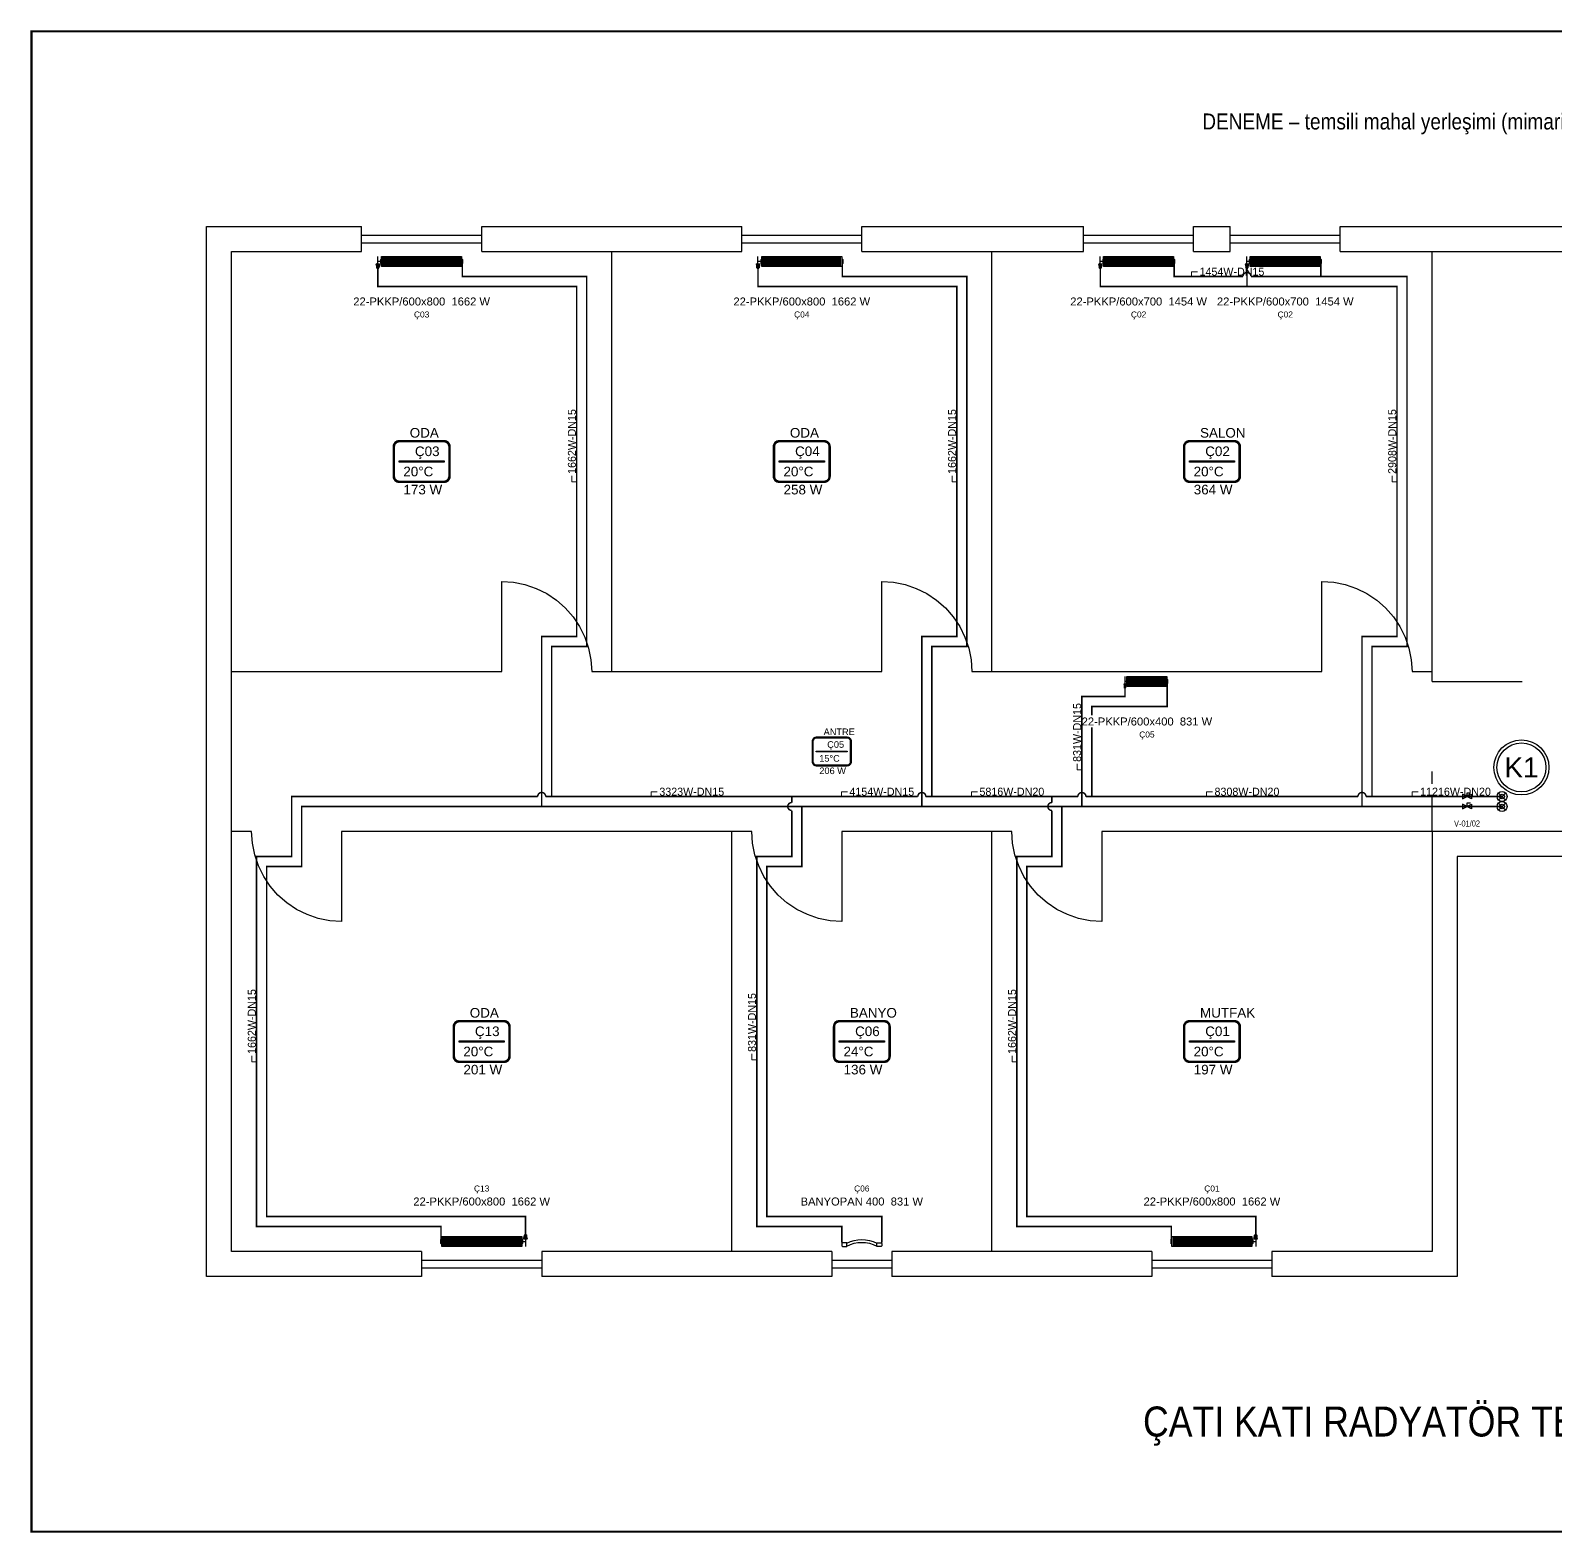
# Model space of a CAD drawing. Header units: centimetres. Extents: x -61 to 10101, y -10257 to 1521.
# Drawn here: x 6899 to 8423, y 19 to 1521 of the extents above; entities that cross this region are included whole.
import ezdxf
from ezdxf.enums import TextEntityAlignment as Align

# ---------------------------------------------------------------- set-up
doc = ezdxf.new("R2010")
doc.units = ezdxf.units.CM
doc.linetypes.add('DASHED', pattern=[1.524, 1.27, -0.254])
for name, color, linetype in [('MTY-ISIKAYBIMAHAL', 2, 'Continuous'), ('MTY-KOLLETÖR', 7, 'Continuous'), ('MTY-RADYATÖR', 2, 'Continuous'), ('MTY-TEFRIS-CIKTI', 250, 'Continuous'), ('MTY-VANA', 1, 'Continuous'), ('ROTAS-BASLIK', 7, 'Continuous'), ('ROTAS-CIHAZ', 135, 'Continuous'), ('ROTAS-DENEME', 1, 'Continuous'), ('ROTAS-ISITMA-CAP', 41, 'Continuous'), ('ROTAS-ISITMA-DONUS', 30, 'DASHED'), ('ROTAS-ISITMA-GIDIS', 10, 'Continuous'), ('ROTAS-MAHAL', 2, 'Continuous'), ('ROTAS-MASKE', 7, 'Continuous'), ('ROTAS-MIMARI-PENCERE', 4, 'Continuous'), ('ROTAS-MIMARI-TEMSILI', 8, 'Continuous'), ('ROTAS-PAFTA', 7, 'Continuous'), ('ROTAS-RADYATOR', 2, 'Continuous'), ('ROTAS-VANA', 1, 'Continuous'), ('STM-ISITMA-CAP', 41, 'Continuous')]:
    doc.layers.add(name, color=color, linetype=linetype)
doc.layers.add('MTY-ISITMA-CAP', color=41, linetype='Continuous', lineweight=0)
doc.styles.add('MTYCAP', font='wturkce.SHX', dxfattribs={"width": 0.65, "height": 20})
doc.styles.add('MTYCAPLT', font='arial.ttf', dxfattribs={"width": 0.65, "height": 1})
doc.styles.add('ROTAS', font='arial.ttf')

# ---------------------------------------------------------------- blocks, each defined once
blk = doc.blocks.new('MTY-RADYATOR Panel')
at = {"layer": 'MTY-RADYATÖR', "color": 15}
for p, q in [((-1.9, 8.2), (-1.4, 11.2)), ((-1.9, 8.2), (1.9, 8.2)), ((1.9, 8), (-1.9, 8)), ((-1.4, 11.2), (1.4, 11.2)), ((-1.3, 11.2), (-1.3, 8.2)), ((-1.1, 11.7), (1.1, 11.7)), ((-1.1, 7.2), (1.1, 7.2)), ((-0.7, 11.2), (-0.7, 8.2)), ((-0.6, 11.9), (0.6, 11.9)), ((0, 11.2), (0, 8.2)), ((0.6, 11.2), (0.6, 8.2)), ((1.3, 11.2), (1.3, 8.2)), ((1.9, 8.2), (1.4, 11.2)), ((3.4, 6.9), (3.8, 6.9)), ((3.4, 3.1), (3.4, 6.9)), ((3.4, 6.3), (3.8, 6.3)), ((3.4, 3.7), (3.8, 3.7)), ((3.4, 3.1), (3.8, 3.1)), ((3.8, 2.8), (3.8, 7.2)), ((3.8, 7.2), (4, 7.2)), ((3.8, 2.8), (4, 2.8)), ((4, 7.2), (4.4, 7.3)), ((4, 2.8), (4, 7.2)), ((4, 2.8), (4.4, 2.7)), ((105.3, 7.2), (104.9, 7.3)), ((105.3, 2.8), (104.9, 2.7)), ((105.3, 2.8), (105.3, 7.2)), ((105.5, 7.2), (105.3, 7.2)), ((105.5, 2.8), (105.3, 2.8)), ((105.5, 2.8), (105.5, 7.2)), ((105.9, 6.9), (105.5, 6.9)), ((105.9, 6.3), (105.5, 6.3)), ((105.9, 3.7), (105.5, 3.7)), ((105.9, 3.1), (105.5, 3.1)), ((105.9, 3.1), (105.9, 6.9))]:
    blk.add_line(p, q, dxfattribs=at)
at = {"layer": 'MTY-RADYATÖR', "color": 15, "ltscale": 0.3}
for p, q in [((0, 7.2), (0, 0)), ((3.8, 5), (0, 5))]:
    blk.add_line(p, q, dxfattribs=at)
at = {"layer": 'MTY-RADYATÖR'}
for p, q in [((5.7, 9), (5.7, 1)), ((6.7, 1), (6.7, 9)), ((7.2, 9), (7.2, 1)), ((8.2, 1), (8.2, 9)), ((8.7, 9), (8.7, 1)), ((9.7, 1), (9.7, 9)), ((10.2, 9), (10.2, 1)), ((11.2, 1), (11.2, 9)), ((11.7, 9), (11.7, 1)), ((12.7, 1), (12.7, 9)), ((13.2, 9), (13.2, 1)), ((14.2, 1), (14.2, 9)), ((14.7, 9), (14.7, 1)), ((15.7, 1), (15.7, 9)), ((16.2, 9), (16.2, 1)), ((17.2, 1), (17.2, 9)), ((17.7, 9), (17.7, 1)), ((18.7, 1), (18.7, 9)), ((19.2, 9), (19.2, 1)), ((20.2, 1), (20.2, 9)), ((20.7, 9), (20.7, 1)), ((21.7, 1), (21.7, 9)), ((22.2, 9), (22.2, 1)), ((23.2, 1), (23.2, 9)), ((23.7, 9), (23.7, 1)), ((24.7, 1), (24.7, 9)), ((25.2, 9), (25.2, 1)), ((26.2, 1), (26.2, 9)), ((26.7, 9), (26.7, 1)), ((27.7, 1), (27.7, 9)), ((28.2, 9), (28.2, 1)), ((29.2, 1), (29.2, 9)), ((29.7, 9), (29.7, 1)), ((30.7, 1), (30.7, 9)), ((31.2, 9), (31.2, 1)), ((32.2, 1), (32.2, 9)), ((32.7, 9), (32.7, 1)), ((33.7, 1), (33.7, 9)), ((34.2, 9), (34.2, 1)), ((35.2, 1), (35.2, 9)), ((35.7, 9), (35.7, 1)), ((36.7, 1), (36.7, 9)), ((37.2, 9), (37.2, 1)), ((38.2, 1), (38.2, 9)), ((38.7, 9), (38.7, 1)), ((39.7, 1), (39.7, 9)), ((40.2, 9), (40.2, 1)), ((41.2, 1), (41.2, 9)), ((41.7, 9), (41.7, 1)), ((42.7, 1), (42.7, 9)), ((43.2, 9), (43.2, 1)), ((44.2, 1), (44.2, 9)), ((44.7, 9), (44.7, 1)), ((45.7, 1), (45.7, 9)), ((46.2, 9), (46.2, 1)), ((47.2, 1), (47.2, 9)), ((47.7, 9), (47.7, 1)), ((48.7, 1), (48.7, 9)), ((49.2, 9), (49.2, 1)), ((50.2, 1), (50.2, 9)), ((50.7, 9), (50.7, 1)), ((51.7, 1), (51.7, 9)), ((52.2, 9), (52.2, 1)), ((53.2, 1), (53.2, 9)), ((53.7, 9), (53.7, 1)), ((54.7, 1), (54.7, 9)), ((55.2, 9), (55.2, 1)), ((56.2, 1), (56.2, 9)), ((56.7, 9), (56.7, 1)), ((57.7, 1), (57.7, 9)), ((58.2, 9), (58.2, 1)), ((59.2, 1), (59.2, 9)), ((59.7, 9), (59.7, 1)), ((60.7, 1), (60.7, 9)), ((61.2, 9), (61.2, 1)), ((62.2, 1), (62.2, 9)), ((62.7, 9), (62.7, 1)), ((63.7, 1), (63.7, 9)), ((64.2, 9), (64.2, 1)), ((65.2, 1), (65.2, 9)), ((65.7, 9), (65.7, 1)), ((66.7, 1), (66.7, 9)), ((67.2, 9), (67.2, 1)), ((68.2, 1), (68.2, 9)), ((68.7, 9), (68.7, 1)), ((69.7, 1), (69.7, 9)), ((70.2, 9), (70.2, 1)), ((71.2, 1), (71.2, 9)), ((71.7, 9), (71.7, 1)), ((72.7, 1), (72.7, 9)), ((73.2, 9), (73.2, 1)), ((74.2, 1), (74.2, 9)), ((74.7, 9), (74.7, 1)), ((75.7, 1), (75.7, 9)), ((76.2, 9), (76.2, 1)), ((77.2, 1), (77.2, 9)), ((77.7, 9), (77.7, 1)), ((78.7, 1), (78.7, 9)), ((79.2, 9), (79.2, 1)), ((80.2, 1), (80.2, 9)), ((80.7, 9), (80.7, 1)), ((81.7, 1), (81.7, 9)), ((82.2, 9), (82.2, 1)), ((83.2, 1), (83.2, 9)), ((83.7, 9), (83.7, 1)), ((84.7, 1), (84.7, 9)), ((85.2, 9), (85.2, 1)), ((86.2, 1), (86.2, 9)), ((86.7, 9), (86.7, 1)), ((87.7, 1), (87.7, 9)), ((88.2, 9), (88.2, 1)), ((89.2, 1), (89.2, 9)), ((89.7, 9), (89.7, 1)), ((90.7, 1), (90.7, 9)), ((91.2, 9), (91.2, 1)), ((92.2, 1), (92.2, 9)), ((92.7, 9), (92.7, 1)), ((93.7, 1), (93.7, 9)), ((94.2, 9), (94.2, 1)), ((95.2, 1), (95.2, 9)), ((95.7, 9), (95.7, 1)), ((96.7, 1), (96.7, 9)), ((97.2, 9), (97.2, 1)), ((98.2, 1), (98.2, 9)), ((98.7, 9), (98.7, 1)), ((99.7, 1), (99.7, 9)), ((100.2, 9), (100.2, 1)), ((101.2, 1), (101.2, 9)), ((101.7, 9), (101.7, 1)), ((102.7, 1), (102.7, 9))]:
    blk.add_line(p, q, dxfattribs=at)
at = {"layer": 'MTY-RADYATÖR', "color": 15}
blk.add_lwpolyline([(4.7, 0), (104.7, 0), (104.7, 10), (4.7, 10)], close=True, dxfattribs=at)
for centre, start, end in [((4.4, 7.5), 274, 350), ((4.4, 2.5), 10, 86), ((104.9, 7.5), 190, 266), ((104.9, 2.5), 94, 170)]:
    blk.add_arc(centre, 0.245, start, end, dxfattribs=at)
at = {"layer": 'MTY-RADYATÖR'}
for centre, start, end in [((6.2, 9), 0, 180), ((6.2, 1), 180, 0), ((7.7, 9), 0, 180), ((7.7, 1), 180, 0), ((9.2, 9), 0, 180), ((9.2, 1), 180, 0), ((10.7, 9), 0, 180), ((10.7, 1), 180, 0), ((12.2, 9), 0, 180), ((12.2, 1), 180, 0), ((13.7, 9), 0, 180), ((13.7, 1), 180, 0), ((15.2, 9), 0, 180), ((15.2, 1), 180, 0), ((16.7, 9), 0, 180), ((16.7, 1), 180, 0), ((18.2, 9), 0, 180), ((18.2, 1), 180, 0), ((19.7, 9), 0, 180), ((19.7, 1), 180, 0), ((21.2, 9), 0, 180), ((21.2, 1), 180, 0), ((22.7, 9), 0, 180), ((22.7, 1), 180, 0), ((24.2, 9), 0, 180), ((24.2, 1), 180, 0), ((25.7, 9), 0, 180), ((25.7, 1), 180, 0), ((27.2, 9), 0, 180), ((27.2, 1), 180, 0), ((28.7, 9), 0, 180), ((28.7, 1), 180, 0), ((30.2, 9), 0, 180), ((30.2, 1), 180, 0), ((31.7, 9), 0, 180), ((31.7, 1), 180, 0), ((33.2, 9), 0, 180), ((33.2, 1), 180, 0), ((34.7, 9), 0, 180), ((34.7, 1), 180, 0), ((36.2, 9), 0, 180), ((36.2, 1), 180, 0), ((37.7, 9), 0, 180), ((37.7, 1), 180, 0), ((39.2, 9), 0, 180), ((39.2, 1), 180, 0), ((40.7, 9), 0, 180), ((40.7, 1), 180, 0), ((42.2, 9), 0, 180), ((42.2, 1), 180, 0), ((43.7, 9), 0, 180), ((43.7, 1), 180, 0), ((45.2, 9), 0, 180), ((45.2, 1), 180, 0), ((46.7, 9), 0, 180), ((46.7, 1), 180, 0), ((48.2, 9), 0, 180), ((48.2, 1), 180, 0), ((49.7, 9), 0, 180), ((49.7, 1), 180, 0), ((51.2, 9), 0, 180), ((51.2, 1), 180, 0), ((52.7, 9), 0, 180), ((52.7, 1), 180, 0), ((54.2, 9), 0, 180), ((54.2, 1), 180, 0), ((55.7, 9), 0, 180), ((55.7, 1), 180, 0), ((57.2, 9), 0, 180), ((57.2, 1), 180, 0), ((58.7, 9), 0, 180), ((58.7, 1), 180, 0), ((60.2, 9), 0, 180), ((60.2, 1), 180, 0), ((61.7, 9), 0, 180), ((61.7, 1), 180, 0), ((63.2, 9), 0, 180), ((63.2, 1), 180, 0), ((64.7, 9), 0, 180), ((64.7, 1), 180, 0), ((66.2, 9), 0, 180), ((66.2, 1), 180, 0), ((67.7, 9), 0, 180), ((67.7, 1), 180, 0), ((69.2, 9), 0, 180), ((69.2, 1), 180, 0), ((70.7, 9), 0, 180), ((70.7, 1), 180, 0), ((72.2, 9), 0, 180), ((72.2, 1), 180, 0), ((73.7, 9), 0, 180), ((73.7, 1), 180, 0), ((75.2, 9), 0, 180), ((75.2, 1), 180, 0), ((76.7, 9), 0, 180), ((76.7, 1), 180, 0), ((78.2, 9), 0, 180), ((78.2, 1), 180, 0), ((79.7, 9), 0, 180), ((79.7, 1), 180, 0), ((81.2, 9), 0, 180), ((81.2, 1), 180, 0), ((82.7, 9), 0, 180), ((82.7, 1), 180, 0), ((84.2, 9), 0, 180), ((84.2, 1), 180, 0), ((85.7, 9), 0, 180), ((85.7, 1), 180, 0), ((87.2, 9), 0, 180), ((87.2, 1), 180, 0), ((88.7, 9), 0, 180), ((88.7, 1), 180, 0), ((90.2, 9), 0, 180), ((90.2, 1), 180, 0), ((91.7, 9), 0, 180), ((91.7, 1), 180, 0), ((93.2, 9), 0, 180), ((93.2, 1), 180, 0), ((94.7, 9), 0, 180), ((94.7, 1), 180, 0), ((96.2, 9), 0, 180), ((96.2, 1), 180, 0), ((97.7, 9), 0, 180), ((97.7, 1), 180, 0), ((99.2, 9), 0, 180), ((99.2, 1), 180, 0), ((100.7, 9), 0, 180), ((100.7, 1), 180, 0), ((102.2, 9), 0, 180), ((102.2, 1), 180, 0)]:
    blk.add_arc(centre, 0.5, start, end, dxfattribs=at)
at = {"layer": 'MTY-RADYATÖR', "color": 15}
for centre, major_axis, start_param, end_param in [((-1.1, 8), (0.584, 0.584), 2.161559, 3.926991), ((-0.6, 11), (0.584, 0.584), 0.785398, 2.161559), ((0.6, 11), (-0.584, 0.584), 4.121626, 5.497787), ((1.1, 8), (0.584, 0.584), 3.926991, 5.692422)]:
    blk.add_ellipse(centre, major_axis=major_axis, ratio=1, start_param=start_param, end_param=end_param, dxfattribs=at)
at = {"layer": 'MTY-RADYATÖR', "style": 'MTYCAPLT', "width": 0.65}
blk.add_attdef('RAD', text='', height=10, dxfattribs=at).set_placement((54.7, 22.5), align=Align.MIDDLE_CENTER)
at = {"layer": 'MTY-TEFRIS-CIKTI', "style": 'MTYCAPLT', "width": 0.65}
blk.add_attdef('NO', text='', height=6, dxfattribs=at).set_placement((54.7, 35), align=Align.MIDDLE_CENTER)
blk = doc.blocks.new('MTY-RADYATOR Banyopan')
at = {"layer": 'MTY-RADYATÖR', "color": 15}
for points in [[(-3, 0), (0, 0), (0, 3), (-3, 3, 0.414214), (-4, 2), (-4, 1, 0.414214)], [(27, 0), (24, 0), (24, 3), (27, 3, -0.414214), (28, 2), (28, 1, -0.414214)]]:
    blk.add_lwpolyline(points, format="xyb", close=True, dxfattribs=at)
at = {"layer": 'MTY-RADYATÖR'}
for centre, radius, start, end in [((12, -20.6), 26.2, 62.7637, 117.2363), ((12, -22.1), 25.4, 61.8807, 118.1193)]:
    blk.add_arc(centre, radius, start, end, dxfattribs=at)
at = {"layer": 'MTY-RADYATÖR', "style": 'MTYCAPLT', "width": 0.65}
blk.add_attdef('RAD', text='', height=10, dxfattribs=at).set_placement((12, 18), align=Align.MIDDLE_CENTER)
at = {"layer": 'MTY-TEFRIS-CIKTI', "style": 'MTYCAPLT', "width": 0.65}
blk.add_attdef('NO', text='', height=6, dxfattribs=at).set_placement((12, 30), align=Align.MIDDLE_CENTER)
blk = doc.blocks.new('MTY-BORU KOLON')
for p, q in [((-3.5, 1.5), (3.5, 8.5)), ((3.5, 1.5), (-3.5, 8.5)), ((6.5, 1.5), (13.5, 8.5)), ((13.5, 1.5), (6.5, 8.5))]:
    blk.add_line(p, q)
at = {"layer": 'MTY-ISITMA-CAP'}
blk.add_line((0, -10), (0, 5), dxfattribs=at)
at = {"layer": 'MTY-KOLLETÖR', "color": 1}
for centre, radius in [((-29.1, 24.4), 27.5), ((0, 5), 5), ((10, 5), 5)]:
    blk.add_circle(centre, radius, dxfattribs=at)
at = {"layer": 'MTY-KOLLETÖR', "color": 7}
blk.add_circle((-29.1, 24.4), 24.5, dxfattribs=at)
at = {"layer": 'MTY-KOLLETÖR', "color": 2}
for centre in [(0, 5), (10, 5)]:
    blk.add_circle(centre, 2.33, dxfattribs=at)
at = {"layer": 'MTY-KOLLETÖR', "color": 7, "style": 'MTYCAPLT'}
blk.add_attdef('K', text='', height=25, dxfattribs=at).set_placement((-29.1, 24.4, 0), align=Align.MIDDLE_CENTER)
at = {"layer": 'STM-ISITMA-CAP', "lineweight": -3, "style": 'MTYCAP', "width": 0.65}
blk.add_attdef('SCCP_001', (10, -21.1), '', height=20, rotation=90, dxfattribs=at)
blk = doc.blocks.new('MTY-KURESEL VANA')
at = {"layer": 'MTY-VANA'}
for p, q in [((0, 0), (0, 8)), ((0, 8), (8, 8))]:
    blk.add_line(p, q, dxfattribs=at)
blk.add_lwpolyline([(-10, 5), (-10, -5), (10, 5), (10, -5), (-10, 5)], dxfattribs=at)
at = {"layer": 'MTY-VANA', "style": 'MTYCAPLT', "width": 0.65}
blk.add_attdef('CAP', text='', height=10, dxfattribs=at).set_placement((-1.1, 0), align=Align.CENTER)
blk = doc.blocks.new('MTY-RADYATOR CAP')
at = {"layer": 'MTY-ISITMA-CAP'}
for q in [(0.75, 0.6), (0, 0)]:
    blk.add_line((0, 0.6), q, dxfattribs=at)
at = {"layer": 'STM-ISITMA-CAP', "lineweight": -3, "style": 'MTYCAP', "width": 0.65}
blk.add_attdef('SCCP_001', (1, 0.1), '', height=1, dxfattribs=at)
blk = doc.blocks.new('MTY-RADYATOR MAHAL')
at = {"layer": 'MTY-ISIKAYBIMAHAL', "color": 2}
for points in [[(-35.7, 18.4), (-35.7, -18.4, 0.414214), (-28.2, -25.9), (28.2, -25.9, 0.414214), (35.7, -18.4), (35.7, 18.4, 0.414214), (28.2, 25.9), (-28.2, 25.9, 0.414214)], [(-34.2, 18.4), (-34.2, -18.4, 0.414214), (-28.2, -24.4), (28.2, -24.4, 0.414214), (34.2, -18.4), (34.2, 18.4, 0.414214), (28.2, 24.4), (-28.2, 24.4, 0.414214)]]:
    blk.add_lwpolyline(points, format="xyb", close=True, dxfattribs=at)
at = {"layer": 'MTY-ISIKAYBIMAHAL', "color": 4}
for points in [[(-35.2, 18.4), (-35.2, -18.4, 0.414214), (-28.2, -25.4), (28.2, -25.4, 0.414214), (35.2, -18.4), (35.2, 18.4, 0.414214), (28.2, 25.4), (-28.2, 25.4, 0.414214)], [(-34.7, 18.4), (-34.7, -18.4, 0.414214), (-28.2, -24.9), (28.2, -24.9, 0.414214), (34.7, -18.4), (34.7, 18.4, 0.414214), (28.2, 24.9), (-28.2, 24.9, 0.414214)]]:
    blk.add_lwpolyline(points, format="xyb", close=True, dxfattribs=at)
at = {"layer": 'MTY-ISIKAYBIMAHAL', "color": 2}
blk.add_lwpolyline([(-28.2, 0.8), (28.2, 0.8), (28.2, -0.8), (-28.2, -0.8)], close=True, dxfattribs=at)
at = {"layer": 'MTY-ISIKAYBIMAHAL', "color": 1, "style": 'MTYCAPLT', "width": 0.65}
for tag, p in [('MAHAL_001', (-14.9, 29.8)), ('NO_001', (-8.3, 6.7))]:
    blk.add_attdef(tag, p, '', height=12, rotation=360, dxfattribs=at)
at = {"layer": 'MTY-ISIKAYBIMAHAL', "color": 4, "style": 'MTYCAPLT', "width": 0.65}
for tag, p in [('DERECE_001', (-22.8, -18.5)), ('ISIKAYBI_001', (-22.7, -41.1))]:
    blk.add_attdef(tag, p, '', height=12, rotation=360, dxfattribs=at)
blk.add_attdef('ALAN', text='', height=12, rotation=360, dxfattribs=at).set_placement((0, -50), align=Align.MIDDLE_CENTER)

msp = doc.modelspace()

# ---------------------------------------------------------------- linework, layer by layer
at = {"layer": 'ROTAS-ISITMA-DONUS', "ltscale": 0.4, "const_width": 1.5}
for points in [[(7420, 755), (7420, 905), (7455, 905), (7455, 1275), (7330.6, 1275), (7330.6, 1287.7)], [(7800, 755), (7800, 905), (7835, 905), (7835, 1275), (7710.6, 1275), (7710.6, 1287.7)], [(8188.8, 1275), (8188.8, 1287.7)], [(7960, 755), (7960, 845), (8035.3, 845), (8035.3, 867.7)]]:
    msp.add_lwpolyline(points, dxfattribs=at)
for points in [[(8240, 755), (8240, 905), (8275, 905), (8275, 1275), (8119, 1275, 1), (8111, 1275), (8042.2, 1275), (8042.2, 1287.7)], [(8370, 755), (8234, 755, 1), (8226, 755), (7954, 755, 1), (7946, 755), (7794, 755, 1), (7786, 755), (7414, 755, 1), (7406, 755), (7160, 755), (7160, 695), (7125, 695), (7125, 325), (7309.4, 325), (7309.4, 312.3)], [(7660, 755), (7660, 750), (7660, 749, 1), (7660, 741), (7660, 695), (7625, 695), (7625, 325), (7710, 325), (7710, 308.8)], [(7920, 755), (7920, 750), (7920, 749, 1), (7920, 741), (7920, 695), (7885, 695), (7885, 325), (8039.4, 325), (8039.4, 312.3)]]:
    msp.add_lwpolyline(points, format="xyb", dxfattribs=at)
at = {"layer": 'ROTAS-ISITMA-GIDIS', "const_width": 1.5}
for points in [[(7410, 745), (7410, 750), (7410, 915), (7445, 915), (7445, 1265), (7246.2, 1265), (7246.2, 1283)], [(7790, 745), (7790, 750), (7790, 915), (7825, 915), (7825, 1265), (7626.2, 1265), (7626.2, 1283)], [(8230, 745), (8230, 750), (8230, 915), (8265, 915), (8265, 1265), (7968.4, 1265), (7968.4, 1283)], [(8115, 1265), (8115, 1283)], [(7950, 745), (7950, 750), (7950, 855), (7993.1, 855), (7993.1, 863)], [(8370, 745), (7170, 745), (7170, 685), (7135, 685), (7135, 335), (7393.8, 335), (7393.8, 317)], [(7670, 745), (7670, 685), (7635, 685), (7635, 335), (7750, 335), (7750, 308.8)], [(7930, 745), (7930, 685), (7895, 685), (7895, 335), (8123.8, 335), (8123.8, 317)]]:
    msp.add_lwpolyline(points, dxfattribs=at)
at = {"layer": 'ROTAS-MIMARI-PENCERE'}
for points in [[(7230, 1300), (7230, 1325)], [(7230, 1316.2), (7350, 1316.2)], [(7350, 1300), (7350, 1325)], [(7610, 1300), (7610, 1325)], [(7610, 1316.2), (7730, 1316.2)], [(7730, 1300), (7730, 1325)], [(7951.7, 1300), (7951.7, 1325)], [(7951.7, 1316.2), (8061.7, 1316.2)], [(8061.7, 1300), (8061.7, 1325)], [(8098.3, 1300), (8098.3, 1325)], [(8098.3, 1316.2), (8208.3, 1316.2)], [(8208.3, 1300), (8208.3, 1325)], [(7230, 1308.8), (7350, 1308.8)], [(7610, 1308.8), (7730, 1308.8)], [(7951.7, 1308.8), (8061.7, 1308.8)], [(8098.3, 1308.8), (8208.3, 1308.8)], [(7290, 300), (7290, 275)], [(7290, 291.2), (7410, 291.2)], [(7410, 300), (7410, 275)], [(7700, 300), (7700, 275)], [(7700, 291.2), (7760, 291.2)], [(7760, 300), (7760, 275)], [(8020, 300), (8020, 275)], [(8020, 291.2), (8140, 291.2)], [(8140, 300), (8140, 275)], [(7290, 283.8), (7410, 283.8)], [(7700, 283.8), (7760, 283.8)], [(8020, 283.8), (8140, 283.8)]]:
    msp.add_lwpolyline(points, dxfattribs=at)
at = {"layer": 'ROTAS-MIMARI-TEMSILI'}
for points in [[(7290, 275), (7075, 275), (7075, 1325), (7230, 1325)], [(7350, 1325), (7610, 1325)], [(7730, 1325), (7951.7, 1325)], [(8061.7, 1325), (8098.3, 1325)], [(8208.3, 1325), (8791.7, 1325)], [(7100, 880), (7100, 1300)], [(7100, 1300), (7230, 1300)], [(7350, 1300), (7480, 1300)], [(7480, 1300), (7610, 1300)], [(7480, 880), (7480, 1300)], [(7730, 1300), (7860, 1300)], [(7860, 1300), (7951.7, 1300)], [(7860, 880), (7860, 1300)], [(8061.7, 1300), (8098.3, 1300)], [(8208.3, 1300), (8300, 1300)], [(8300, 1300), (8700, 1300)], [(8300, 880), (8300, 1300)], [(7370, 880), (7370, 970)], [(7370, 970), (7381.7, 969.2), (7393.3, 966.9), (7404.4, 963.1), (7415, 957.9), (7424.8, 951.4), (7433.6, 943.6), (7441.4, 934.8), (7447.9, 925), (7453.1, 914.4), (7456.9, 903.3), (7459.2, 891.7), (7460, 880)], [(7750, 880), (7750, 970)], [(7750, 970), (7761.7, 969.2), (7773.3, 966.9), (7784.4, 963.1), (7795, 957.9), (7804.8, 951.4), (7813.6, 943.6), (7821.4, 934.8), (7827.9, 925), (7833.1, 914.4), (7836.9, 903.3), (7839.2, 891.7), (7840, 880)], [(8190, 880), (8190, 970)], [(8190, 970), (8201.7, 969.2), (8213.3, 966.9), (8224.4, 963.1), (8235, 957.9), (8244.8, 951.4), (8253.6, 943.6), (8261.4, 934.8), (8267.9, 925), (8273.1, 914.4), (8276.9, 903.3), (8279.2, 891.7), (8280, 880)], [(7100, 720), (7100, 880)], [(7100, 880), (7370, 880)], [(7460, 880), (7480, 880)], [(7480, 880), (7750, 880)], [(7840, 880), (7860, 880)], [(7860, 880), (8190, 880)], [(8280, 880), (8300, 880)], [(8300, 870), (8300, 880)], [(8300, 870), (8390, 870)], [(8300, 720), (8300, 780)], [(7100, 300), (7100, 720)], [(7120, 720), (7100, 720)], [(7210, 630), (7198.3, 630.8), (7186.7, 633.1), (7175.6, 636.9), (7165, 642.1), (7155.2, 648.6), (7146.4, 656.4), (7138.6, 665.2), (7132.1, 675), (7126.9, 685.6), (7123.1, 696.7), (7120.8, 708.3), (7120, 720)], [(7600, 720), (7210, 720)], [(7210, 720), (7210, 630)], [(7600, 300), (7600, 720)], [(7620, 720), (7600, 720)], [(7710, 630), (7698.3, 630.8), (7686.7, 633.1), (7675.6, 636.9), (7665, 642.1), (7655.2, 648.6), (7646.4, 656.4), (7638.6, 665.2), (7632.1, 675), (7626.9, 685.6), (7623.1, 696.7), (7620.8, 708.3), (7620, 720)], [(7860, 720), (7710, 720)], [(7710, 720), (7710, 630)], [(7860, 300), (7860, 720)], [(7880, 720), (7860, 720)], [(7970, 630), (7958.3, 630.8), (7946.7, 633.1), (7935.6, 636.9), (7925, 642.1), (7915.2, 648.6), (7906.4, 656.4), (7898.6, 665.2), (7892.1, 675), (7886.9, 685.6), (7883.1, 696.7), (7880.8, 708.3), (7880, 720)], [(8300, 720), (7970, 720)], [(7970, 720), (7970, 630)], [(8440, 720), (8300, 720)], [(8300, 720), (8300, 300)], [(8860, 275), (8675, 275), (8675, 695), (8325, 695), (8325, 275)], [(7290, 300), (7100, 300)], [(7600, 300), (7410, 300)], [(7700, 300), (7600, 300)], [(7860, 300), (7760, 300)], [(8020, 300), (7860, 300)], [(8300, 300), (8140, 300)], [(7700, 275), (7410, 275)], [(8020, 275), (7760, 275)], [(8325, 275), (8140, 275)]]:
    msp.add_lwpolyline(points, dxfattribs=at)

# ---------------------------------------------------------------- block references
at = {"layer": 'ROTAS-CIHAZ'}
ref = msp.add_blockref('MTY-BORU KOLON', (8365, 755), dxfattribs=dict(at, rotation=-90))
ref.add_attrib('K', 'K1', dxfattribs={"layer": 'MTY-KOLLETÖR', "color": 7, "height": 20, "style": 'MTYCAPLT'}).set_placement((8389.4, 784.1, 0), align=Align.MIDDLE_CENTER)
at = {"layer": 'ROTAS-VANA', "xscale": 0.45, "yscale": 0.45}
for p in [(8335, 755), (8335, 745)]:
    msp.add_blockref('MTY-KURESEL VANA', p, dxfattribs=at)

# ---------------------------------------------------------------- wipeouts: each hides what was drawn before it
for points in [[(8067.7, 1418), (8924.3, 1418), (8924.3, 1442), (8067.7, 1442)], [(8064.2, 107.5), (8920.8, 107.5), (8920.8, 152.5), (8064.2, 152.5)]]:
    msp.add_wipeout(points).dxf.layer = 'ROTAS-MASKE'

# ---------------------------------------------------------------- next in the draw order: texts
at = {"layer": 'ROTAS-BASLIK', "style": 'ROTAS', "width": 0.85}
msp.add_text('ÇATI KATI RADYATÖR TESİSATI PLANI.........ÖLÇEK: 1 / 50', height=30, dxfattribs=at).set_placement((8500, 130), align=Align.MIDDLE_CENTER)
at = {"layer": 'ROTAS-DENEME', "style": 'ROTAS', "width": 0.85}
msp.add_text('DENEME – temsili mahal yerleşimi (mimari proje yok; mahaller daire tipik planı olarak temsil edilmiştir)', height=16, dxfattribs=at).set_placement((8500, 1430), align=Align.MIDDLE_CENTER)

# ---------------------------------------------------------------- next in the draw order: wipeouts: each hides what was drawn before it
for points in [[(7230.8, 1244), (7345.2, 1244), (7345.2, 1256), (7230.8, 1256)], [(7610.8, 1244), (7725.2, 1244), (7725.2, 1256), (7610.8, 1256)], [(7947.5, 1244), (8061.9, 1244), (8061.9, 1256), (7947.5, 1256)], [(8094.1, 1244), (8208.5, 1244), (8208.5, 1256), (8094.1, 1256)], [(7318.8, 1042.8), (7318.8, 1123.6), (7261.2, 1123.6), (7261.2, 1042.8)], [(7443, 1066.6), (7443, 1113.4), (7432.6, 1113.4), (7432.6, 1066.6)], [(7698.8, 1042.8), (7698.8, 1123.6), (7641.2, 1123.6), (7641.2, 1042.8)], [(7823, 1066.6), (7823, 1113.4), (7812.6, 1113.4), (7812.6, 1066.6)], [(8108.8, 1042.8), (8108.8, 1123.6), (8051.2, 1123.6), (8051.2, 1042.8)], [(8263, 1066.6), (8263, 1113.4), (8252.6, 1113.4), (8252.6, 1066.6)], [(7958.2, 824), (8067.8, 824), (8067.8, 836), (7958.2, 836)], [(7516.6, 757), (7563.4, 757), (7563.4, 767.4), (7516.6, 767.4)], [(7706.6, 757), (7753.4, 757), (7753.4, 767.4), (7706.6, 767.4)], [(7836.6, 757), (7883.4, 757), (7883.4, 767.4), (7836.6, 767.4)], [(8071.6, 757), (8118.4, 757), (8118.4, 767.4), (8071.6, 767.4)], [(8277.1, 757), (8327.9, 757), (8327.9, 767.4), (8277.1, 767.4)], [(8321.3, 723.5), (8345.7, 723.5), (8345.7, 732.5), (8321.3, 732.5)], [(7378.8, 462.8), (7378.8, 543.6), (7321.2, 543.6), (7321.2, 462.8)], [(7758.8, 462.8), (7758.8, 543.6), (7701.2, 543.6), (7701.2, 462.8)], [(8108.8, 462.8), (8108.8, 543.6), (8051.2, 543.6), (8051.2, 462.8)], [(7123, 486.6), (7123, 533.4), (7112.6, 533.4), (7112.6, 486.6)], [(7623, 488.6), (7623, 531.4), (7612.6, 531.4), (7612.6, 488.6)], [(7883, 486.6), (7883, 533.4), (7872.6, 533.4), (7872.6, 486.6)], [(7290.8, 344), (7405.2, 344), (7405.2, 356), (7290.8, 356)], [(7680.4, 344), (7775.6, 344), (7775.6, 356), (7680.4, 356)], [(8020.8, 344), (8135.2, 344), (8135.2, 356), (8020.8, 356)]]:
    msp.add_wipeout(points).dxf.layer = 'ROTAS-MASKE'

# ---------------------------------------------------------------- next in the draw order: block references
at = {"layer": 'ROTAS-ISITMA-CAP'}
ref = msp.add_blockref('MTY-RADYATOR CAP', (7445, 1069.6), dxfattribs=dict(at, xscale=8, yscale=8, rotation=90))
ref.add_attrib('SCCP_001', '1662W-DN15', (7444.2, 1077.6), dxfattribs={"layer": 'STM-ISITMA-CAP', "height": 8, "rotation": 90, "style": 'MTYCAP'})
ref = msp.add_blockref('MTY-RADYATOR CAP', (7825, 1069.6), dxfattribs=dict(at, xscale=8, yscale=8, rotation=90))
ref.add_attrib('SCCP_001', '1662W-DN15', (7824.2, 1077.6), dxfattribs={"layer": 'STM-ISITMA-CAP', "height": 8, "rotation": 90, "style": 'MTYCAP'})
ref = msp.add_blockref('MTY-RADYATOR CAP', (8265, 1069.6), dxfattribs=dict(at, xscale=8, yscale=8, rotation=90))
ref.add_attrib('SCCP_001', '2908W-DN15', (8264.2, 1077.6), dxfattribs={"layer": 'STM-ISITMA-CAP', "height": 8, "rotation": 90, "style": 'MTYCAP'})
ref = msp.add_blockref('MTY-RADYATOR CAP', (7519.6, 755), dxfattribs=dict(at, xscale=8, yscale=8))
ref.add_attrib('SCCP_001', '3323W-DN15', (7527.6, 755.8), dxfattribs={"layer": 'STM-ISITMA-CAP', "height": 8, "style": 'MTYCAP'})
ref = msp.add_blockref('MTY-RADYATOR CAP', (7709.6, 755), dxfattribs=dict(at, xscale=8, yscale=8))
ref.add_attrib('SCCP_001', '4154W-DN15', (7717.6, 755.8), dxfattribs={"layer": 'STM-ISITMA-CAP', "height": 8, "style": 'MTYCAP'})
ref = msp.add_blockref('MTY-RADYATOR CAP', (7839.6, 755), dxfattribs=dict(at, xscale=8, yscale=8))
ref.add_attrib('SCCP_001', '5816W-DN20', (7847.6, 755.8), dxfattribs={"layer": 'STM-ISITMA-CAP', "height": 8, "style": 'MTYCAP'})
ref = msp.add_blockref('MTY-RADYATOR CAP', (8074.6, 755), dxfattribs=dict(at, xscale=8, yscale=8))
ref.add_attrib('SCCP_001', '8308W-DN20', (8082.6, 755.8), dxfattribs={"layer": 'STM-ISITMA-CAP', "height": 8, "style": 'MTYCAP'})
ref = msp.add_blockref('MTY-RADYATOR CAP', (8280.1, 755), dxfattribs=dict(at, xscale=8, yscale=8))
ref.add_attrib('SCCP_001', '11216W-DN20', (8288.1, 755.8), dxfattribs={"layer": 'STM-ISITMA-CAP', "height": 8, "style": 'MTYCAP'})
ref = msp.add_blockref('MTY-RADYATOR CAP', (7125, 489.6), dxfattribs=dict(at, xscale=8, yscale=8, rotation=90))
ref.add_attrib('SCCP_001', '1662W-DN15', (7124.2, 497.6), dxfattribs={"layer": 'STM-ISITMA-CAP', "height": 8, "rotation": 90, "style": 'MTYCAP'})
ref = msp.add_blockref('MTY-RADYATOR CAP', (7625, 491.6), dxfattribs=dict(at, xscale=8, yscale=8, rotation=90))
ref.add_attrib('SCCP_001', '831W-DN15', (7624.2, 499.6), dxfattribs={"layer": 'STM-ISITMA-CAP', "height": 8, "rotation": 90, "style": 'MTYCAP'})
ref = msp.add_blockref('MTY-RADYATOR CAP', (7885, 489.6), dxfattribs=dict(at, xscale=8, yscale=8, rotation=90))
ref.add_attrib('SCCP_001', '1662W-DN15', (7884.2, 497.6), dxfattribs={"layer": 'STM-ISITMA-CAP', "height": 8, "rotation": 90, "style": 'MTYCAP'})
at = {"layer": 'ROTAS-MAHAL'}
ref = msp.add_blockref('MTY-RADYATOR MAHAL', (7290, 1090), dxfattribs=dict(at, xscale=0.8, yscale=0.8))
ref.add_attrib('DERECE_001', '20°C', (7271.7, 1075.2), dxfattribs={"layer": 'MTY-ISIKAYBIMAHAL', "color": 4, "height": 9.6, "rotation": 360, "style": 'MTYCAPLT'})
ref.add_attrib('MAHAL_001', 'ODA', (7278.1, 1113.9), dxfattribs={"layer": 'MTY-ISIKAYBIMAHAL', "color": 1, "height": 9.6, "rotation": 360, "style": 'MTYCAPLT'})
ref.add_attrib('ISIKAYBI_001', '173 W', (7271.8, 1057.1), dxfattribs={"layer": 'MTY-ISIKAYBIMAHAL', "color": 4, "height": 9.6, "rotation": 360, "style": 'MTYCAPLT'})
ref.add_attrib('NO_001', 'Ç03', (7283.3, 1095.4), dxfattribs={"layer": 'MTY-ISIKAYBIMAHAL', "color": 1, "height": 9.6, "rotation": 360, "style": 'MTYCAPLT'})
ref = msp.add_blockref('MTY-RADYATOR MAHAL', (7670, 1090), dxfattribs=dict(at, xscale=0.8, yscale=0.8))
ref.add_attrib('DERECE_001', '20°C', (7651.7, 1075.2), dxfattribs={"layer": 'MTY-ISIKAYBIMAHAL', "color": 4, "height": 9.6, "rotation": 360, "style": 'MTYCAPLT'})
ref.add_attrib('MAHAL_001', 'ODA', (7658.1, 1113.9), dxfattribs={"layer": 'MTY-ISIKAYBIMAHAL', "color": 1, "height": 9.6, "rotation": 360, "style": 'MTYCAPLT'})
ref.add_attrib('ISIKAYBI_001', '258 W', (7651.8, 1057.1), dxfattribs={"layer": 'MTY-ISIKAYBIMAHAL', "color": 4, "height": 9.6, "rotation": 360, "style": 'MTYCAPLT'})
ref.add_attrib('NO_001', 'Ç04', (7663.3, 1095.4), dxfattribs={"layer": 'MTY-ISIKAYBIMAHAL', "color": 1, "height": 9.6, "rotation": 360, "style": 'MTYCAPLT'})
ref = msp.add_blockref('MTY-RADYATOR MAHAL', (8080, 1090), dxfattribs=dict(at, xscale=0.8, yscale=0.8))
ref.add_attrib('DERECE_001', '20°C', (8061.7, 1075.2), dxfattribs={"layer": 'MTY-ISIKAYBIMAHAL', "color": 4, "height": 9.6, "rotation": 360, "style": 'MTYCAPLT'})
ref.add_attrib('MAHAL_001', 'SALON', (8068.1, 1113.9), dxfattribs={"layer": 'MTY-ISIKAYBIMAHAL', "color": 1, "height": 9.6, "rotation": 360, "style": 'MTYCAPLT'})
ref.add_attrib('ISIKAYBI_001', '364 W', (8061.8, 1057.1), dxfattribs={"layer": 'MTY-ISIKAYBIMAHAL', "color": 4, "height": 9.6, "rotation": 360, "style": 'MTYCAPLT'})
ref.add_attrib('NO_001', 'Ç02', (8073.3, 1095.4), dxfattribs={"layer": 'MTY-ISIKAYBIMAHAL', "color": 1, "height": 9.6, "rotation": 360, "style": 'MTYCAPLT'})
ref = msp.add_blockref('MTY-RADYATOR MAHAL', (7350, 510), dxfattribs=dict(at, xscale=0.8, yscale=0.8))
ref.add_attrib('DERECE_001', '20°C', (7331.7, 495.2), dxfattribs={"layer": 'MTY-ISIKAYBIMAHAL', "color": 4, "height": 9.6, "rotation": 360, "style": 'MTYCAPLT'})
ref.add_attrib('MAHAL_001', 'ODA', (7338.1, 533.9), dxfattribs={"layer": 'MTY-ISIKAYBIMAHAL', "color": 1, "height": 9.6, "rotation": 360, "style": 'MTYCAPLT'})
ref.add_attrib('ISIKAYBI_001', '201 W', (7331.8, 477.1), dxfattribs={"layer": 'MTY-ISIKAYBIMAHAL', "color": 4, "height": 9.6, "rotation": 360, "style": 'MTYCAPLT'})
ref.add_attrib('NO_001', 'Ç13', (7343.3, 515.4), dxfattribs={"layer": 'MTY-ISIKAYBIMAHAL', "color": 1, "height": 9.6, "rotation": 360, "style": 'MTYCAPLT'})
ref = msp.add_blockref('MTY-RADYATOR MAHAL', (7730, 510), dxfattribs=dict(at, xscale=0.8, yscale=0.8))
ref.add_attrib('DERECE_001', '24°C', (7711.7, 495.2), dxfattribs={"layer": 'MTY-ISIKAYBIMAHAL', "color": 4, "height": 9.6, "rotation": 360, "style": 'MTYCAPLT'})
ref.add_attrib('MAHAL_001', 'BANYO', (7718.1, 533.9), dxfattribs={"layer": 'MTY-ISIKAYBIMAHAL', "color": 1, "height": 9.6, "rotation": 360, "style": 'MTYCAPLT'})
ref.add_attrib('ISIKAYBI_001', '136 W', (7711.8, 477.1), dxfattribs={"layer": 'MTY-ISIKAYBIMAHAL', "color": 4, "height": 9.6, "rotation": 360, "style": 'MTYCAPLT'})
ref.add_attrib('NO_001', 'Ç06', (7723.3, 515.4), dxfattribs={"layer": 'MTY-ISIKAYBIMAHAL', "color": 1, "height": 9.6, "rotation": 360, "style": 'MTYCAPLT'})
ref = msp.add_blockref('MTY-RADYATOR MAHAL', (8080, 510), dxfattribs=dict(at, xscale=0.8, yscale=0.8))
ref.add_attrib('DERECE_001', '20°C', (8061.7, 495.2), dxfattribs={"layer": 'MTY-ISIKAYBIMAHAL', "color": 4, "height": 9.6, "rotation": 360, "style": 'MTYCAPLT'})
ref.add_attrib('MAHAL_001', 'MUTFAK', (8068.1, 533.9), dxfattribs={"layer": 'MTY-ISIKAYBIMAHAL', "color": 1, "height": 9.6, "rotation": 360, "style": 'MTYCAPLT'})
ref.add_attrib('ISIKAYBI_001', '197 W', (8061.8, 477.1), dxfattribs={"layer": 'MTY-ISIKAYBIMAHAL', "color": 4, "height": 9.6, "rotation": 360, "style": 'MTYCAPLT'})
ref.add_attrib('NO_001', 'Ç01', (8073.3, 515.4), dxfattribs={"layer": 'MTY-ISIKAYBIMAHAL', "color": 1, "height": 9.6, "rotation": 360, "style": 'MTYCAPLT'})

# ---------------------------------------------------------------- next in the draw order: texts
at = {"layer": 'ROTAS-VANA', "style": 'ROTAS', "width": 0.85}
msp.add_text('V-01/02', height=6, dxfattribs=at).set_placement((8335, 728), align=Align.MIDDLE_CENTER)

# ---------------------------------------------------------------- next in the draw order: wipeouts: each hides what was drawn before it
for points in [[(7281.6, 1232.5), (7295.4, 1232.5), (7295.4, 1241.5), (7281.6, 1241.5)], [(7661.6, 1232.5), (7675.4, 1232.5), (7675.4, 1241.5), (7661.6, 1241.5)], [(7998.3, 1232.5), (8012.1, 1232.5), (8012.1, 1241.5), (7998.3, 1241.5)], [(8144.9, 1232.5), (8158.7, 1232.5), (8158.7, 1241.5), (8144.9, 1241.5)], [(8006.6, 812.5), (8020.4, 812.5), (8020.4, 821.5), (8006.6, 821.5)], [(7341.6, 358.5), (7355.4, 358.5), (7355.4, 367.5), (7341.6, 367.5)], [(7721.6, 358.5), (7735.4, 358.5), (7735.4, 367.5), (7721.6, 367.5)], [(8071.6, 358.5), (8085.4, 358.5), (8085.4, 367.5), (8071.6, 367.5)]]:
    msp.add_wipeout(points).dxf.layer = 'ROTAS-MASKE'

# ---------------------------------------------------------------- next in the draw order: block references
at = {"layer": 'ROTAS-RADYATOR'}
ref = msp.add_blockref('MTY-RADYATOR Panel', (7246.2, 1295), dxfattribs=dict(at, xscale=-0.8, rotation=180))
ref.add_attrib('RAD', '22-PKKP/600x800  1662 W', dxfattribs={"layer": 'MTY-RADYATÖR', "height": 8, "style": 'MTYCAPLT'}).set_placement((7290, 1250), align=Align.MIDDLE_CENTER)
ref.add_attrib('NO', 'Ç03', dxfattribs={"layer": 'MTY-TEFRIS-CIKTI', "height": 6, "style": 'MTYCAPLT'}).set_placement((7290, 1237), align=Align.MIDDLE_CENTER)
ref = msp.add_blockref('MTY-RADYATOR Panel', (7626.2, 1295), dxfattribs=dict(at, xscale=-0.8, rotation=180))
ref.add_attrib('RAD', '22-PKKP/600x800  1662 W', dxfattribs={"layer": 'MTY-RADYATÖR', "height": 8, "style": 'MTYCAPLT'}).set_placement((7670, 1250), align=Align.MIDDLE_CENTER)
ref.add_attrib('NO', 'Ç04', dxfattribs={"layer": 'MTY-TEFRIS-CIKTI', "height": 6, "style": 'MTYCAPLT'}).set_placement((7670, 1237), align=Align.MIDDLE_CENTER)
ref = msp.add_blockref('MTY-RADYATOR Panel', (7968.4, 1295), dxfattribs=dict(at, xscale=-0.7, rotation=180))
ref.add_attrib('RAD', '22-PKKP/600x700  1454 W', dxfattribs={"layer": 'MTY-RADYATÖR', "height": 8, "style": 'MTYCAPLT'}).set_placement((8006.7, 1250), align=Align.MIDDLE_CENTER)
ref.add_attrib('NO', 'Ç02', dxfattribs={"layer": 'MTY-TEFRIS-CIKTI', "height": 6, "style": 'MTYCAPLT'}).set_placement((8006.7, 1237), align=Align.MIDDLE_CENTER)
ref = msp.add_blockref('MTY-RADYATOR Panel', (8115, 1295), dxfattribs=dict(at, xscale=-0.7, rotation=180))
ref.add_attrib('RAD', '22-PKKP/600x700  1454 W', dxfattribs={"layer": 'MTY-RADYATÖR', "height": 8, "style": 'MTYCAPLT'}).set_placement((8153.3, 1250), align=Align.MIDDLE_CENTER)
ref.add_attrib('NO', 'Ç02', dxfattribs={"layer": 'MTY-TEFRIS-CIKTI', "height": 6, "style": 'MTYCAPLT'}).set_placement((8153.3, 1237), align=Align.MIDDLE_CENTER)
ref = msp.add_blockref('MTY-RADYATOR Panel', (7993.1, 875), dxfattribs=dict(at, xscale=-0.4, rotation=180))
ref.add_attrib('RAD', '22-PKKP/600x400  831 W', dxfattribs={"layer": 'MTY-RADYATÖR', "height": 8, "style": 'MTYCAPLT'}).set_placement((8015, 830), align=Align.MIDDLE_CENTER)
ref.add_attrib('NO', 'Ç05', dxfattribs={"layer": 'MTY-TEFRIS-CIKTI', "height": 6, "style": 'MTYCAPLT'}).set_placement((8015, 817), align=Align.MIDDLE_CENTER)
ref = msp.add_blockref('MTY-RADYATOR Panel', (7393.8, 305), dxfattribs=dict(at, xscale=-0.8))
ref.add_attrib('RAD', '22-PKKP/600x800  1662 W', dxfattribs={"layer": 'MTY-RADYATÖR', "height": 8, "style": 'MTYCAPLT'}).set_placement((7350, 350), align=Align.MIDDLE_CENTER)
ref.add_attrib('NO', 'Ç13', dxfattribs={"layer": 'MTY-TEFRIS-CIKTI', "height": 6, "style": 'MTYCAPLT'}).set_placement((7350, 363), align=Align.MIDDLE_CENTER)
ref = msp.add_blockref('MTY-RADYATOR Banyopan', (7745, 305), dxfattribs=dict(at, xscale=-1.25, yscale=1.25))
ref.add_attrib('RAD', 'BANYOPAN 400  831 W', dxfattribs={"layer": 'MTY-RADYATÖR', "height": 8, "style": 'MTYCAPLT'}).set_placement((7730, 350), align=Align.MIDDLE_CENTER)
ref.add_attrib('NO', 'Ç06', dxfattribs={"layer": 'MTY-TEFRIS-CIKTI', "height": 6, "style": 'MTYCAPLT'}).set_placement((7730, 363), align=Align.MIDDLE_CENTER)
ref = msp.add_blockref('MTY-RADYATOR Panel', (8123.8, 305), dxfattribs=dict(at, xscale=-0.8))
ref.add_attrib('RAD', '22-PKKP/600x800  1662 W', dxfattribs={"layer": 'MTY-RADYATÖR', "height": 8, "style": 'MTYCAPLT'}).set_placement((8080, 350), align=Align.MIDDLE_CENTER)
ref.add_attrib('NO', 'Ç01', dxfattribs={"layer": 'MTY-TEFRIS-CIKTI', "height": 6, "style": 'MTYCAPLT'}).set_placement((8080, 363), align=Align.MIDDLE_CENTER)

# ---------------------------------------------------------------- next in the draw order: wipeouts: each hides what was drawn before it
msp.add_wipeout([(7719.8, 767.5), (7719.8, 823.1), (7680.2, 823.1), (7680.2, 767.5)]).dxf.layer = 'ROTAS-MASKE'

# ---------------------------------------------------------------- next in the draw order: block references
at = {"layer": 'ROTAS-MAHAL'}
ref = msp.add_blockref('MTY-RADYATOR MAHAL', (7700, 800), dxfattribs=dict(at, xscale=0.55, yscale=0.55))
ref.add_attrib('DERECE_001', '15°C', (7687.4, 789.8), dxfattribs={"layer": 'MTY-ISIKAYBIMAHAL', "color": 4, "height": 6.6, "rotation": 360, "style": 'MTYCAPLT'})
ref.add_attrib('MAHAL_001', 'ANTRE', (7691.8, 816.4), dxfattribs={"layer": 'MTY-ISIKAYBIMAHAL', "color": 1, "height": 6.6, "rotation": 360, "style": 'MTYCAPLT'})
ref.add_attrib('ISIKAYBI_001', '206 W', (7687.5, 777.4), dxfattribs={"layer": 'MTY-ISIKAYBIMAHAL', "color": 4, "height": 6.6, "rotation": 360, "style": 'MTYCAPLT'})
ref.add_attrib('NO_001', 'Ç05', (7695.4, 803.7), dxfattribs={"layer": 'MTY-ISIKAYBIMAHAL', "color": 1, "height": 6.6, "rotation": 360, "style": 'MTYCAPLT'})

# ---------------------------------------------------------------- next in the draw order: wipeouts: each hides what was drawn before it
for points in [[(8056.6, 1277), (8103.4, 1277), (8103.4, 1287.4), (8056.6, 1287.4)], [(7948, 778.6), (7948, 821.4), (7937.6, 821.4), (7937.6, 778.6)]]:
    msp.add_wipeout(points).dxf.layer = 'ROTAS-MASKE'

# ---------------------------------------------------------------- next in the draw order: linework, layer by layer
at = {"layer": 'ROTAS-PAFTA', "const_width": 2}
msp.add_lwpolyline([(6900, 20), (10100, 20), (10100, 1520), (6900, 1520)], close=True, dxfattribs=at)

# ---------------------------------------------------------------- next in the draw order: block references
at = {"layer": 'ROTAS-ISITMA-CAP'}
ref = msp.add_blockref('MTY-RADYATOR CAP', (8059.6, 1275), dxfattribs=dict(at, xscale=8, yscale=8))
ref.add_attrib('SCCP_001', '1454W-DN15', (8067.6, 1275.8), dxfattribs={"layer": 'STM-ISITMA-CAP', "height": 8, "style": 'MTYCAP'})
ref = msp.add_blockref('MTY-RADYATOR CAP', (7950, 781.6), dxfattribs=dict(at, xscale=8, yscale=8, rotation=90))
ref.add_attrib('SCCP_001', '831W-DN15', (7949.2, 789.6), dxfattribs={"layer": 'STM-ISITMA-CAP', "height": 8, "rotation": 90, "style": 'MTYCAP'})

doc.saveas('drawing.dxf')
